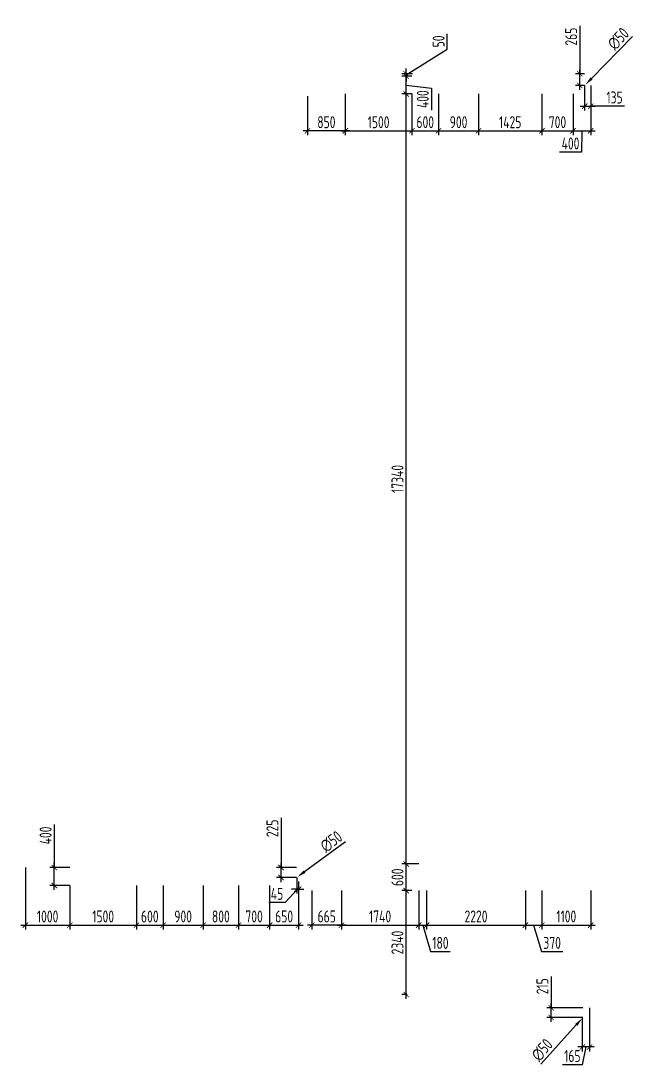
# Model space of a CAD drawing. Header units: millimetres. Extents: x -346952 to 536090, y 55086 to 131231.
# Drawn here: x 195011 to 208857, y 60101 to 83676 of the extents above; entities that cross this region are included whole.
import ezdxf

# ---------------------------------------------------------------- set-up
doc = ezdxf.new("R2010")
doc.units = ezdxf.units.MM
doc.layers.add('РАЗМЕРЫ КРОВЛИ ОВ', color=204, linetype='Continuous')
doc.layers.get('0').off()
doc.styles.add('ISOCPEUR', font='isocpeur.ttf', dxfattribs={"width": 0.7})
doc.dimstyles.new('R_100', dxfattribs={"dimtxt": 270, "dimasz": 120, "dimexe": 100, "dimexo": 0, "dimgap": 60, "dimtad": 1, "dimdec": 0, "dimrnd": 5, "dimzin": 0, "dimdsep": 46, "dimtxsty": 'ISOCPEUR', "dimblk": 'ARCHTICK', "dimcen": 0, "dimdle": 100, "dimclrd": 256, "dimclre": 256, "dimclrt": 256, "dimadec": 0, "dimazin": 0, "dimtfac": 2, "dimtdec": 0, "dimtofl": 0, "dimtmove": 1, "dimatfit": 3, "dimfxl": 1, "dimtvp": 3, "dimtolj": 1, "dimtzin": 0, "dimarcsym": 0})

# ---------------------------------------------------------------- blocks, each defined once
blk = doc.blocks.new('_ArchTick')
at = {"color": 0, "linetype": 'ByBlock', "const_width": 0.15}
blk.add_lwpolyline([(-0.5, -0.5), (0.5, 0.5)], dxfattribs=at)
blk = doc.blocks.new('*D2753')
at = {"layer": 'РАЗМЕРЫ КРОВЛИ ОВ', "lineweight": -2, "transparency": 16777216}
for p, q in [((195111, 64616), (195111, 63219)), ((196111, 64215), (196111, 63219)), ((195011, 63319), (196211, 63319))]:
    blk.add_line(p, q, dxfattribs=at)
at = {"layer": 'РАЗМЕРЫ КРОВЛИ ОВ', "lineweight": -2, "transparency": 16777216, "xscale": 120, "yscale": 120, "zscale": 120, "rotation": 180}
blk.add_blockref('_ArchTick', (195111, 63319), dxfattribs=at)
at = {"layer": 'РАЗМЕРЫ КРОВЛИ ОВ', "lineweight": -2, "transparency": 16777216, "xscale": 120, "yscale": 120, "zscale": 120}
blk.add_blockref('_ArchTick', (196111, 63319), dxfattribs=at)
at = {"layer": 'РАЗМЕРЫ КРОВЛИ ОВ', "transparency": 16777216, "insert": (195611, 63514), "char_height": 270, "attachment_point": 5, "style": 'ISOCPEUR'}
blk.add_mtext('\\A1;1000', dxfattribs=at)
blk = doc.blocks.new('*D2754')
at = {"layer": 'РАЗМЕРЫ КРОВЛИ ОВ', "lineweight": -2, "transparency": 16777216}
for p, q in [((196111, 64215), (196111, 63219)), ((197611, 64215), (197611, 63219)), ((196011, 63319), (197711, 63319))]:
    blk.add_line(p, q, dxfattribs=at)
at = {"layer": 'РАЗМЕРЫ КРОВЛИ ОВ', "lineweight": -2, "transparency": 16777216, "xscale": 120, "yscale": 120, "zscale": 120, "rotation": 180}
blk.add_blockref('_ArchTick', (196111, 63319), dxfattribs=at)
at = {"layer": 'РАЗМЕРЫ КРОВЛИ ОВ', "lineweight": -2, "transparency": 16777216, "xscale": 120, "yscale": 120, "zscale": 120}
blk.add_blockref('_ArchTick', (197611, 63319), dxfattribs=at)
at = {"layer": 'РАЗМЕРЫ КРОВЛИ ОВ', "transparency": 16777216, "insert": (196861, 63514), "char_height": 270, "attachment_point": 5, "style": 'ISOCPEUR'}
blk.add_mtext('\\A1;1500', dxfattribs=at)
blk = doc.blocks.new('*D2755')
at = {"layer": 'РАЗМЕРЫ КРОВЛИ ОВ', "lineweight": -2, "transparency": 16777216}
for p, q in [((197611, 64215), (197611, 63219)), ((198211, 64215), (198211, 63219)), ((197511, 63319), (198311, 63319))]:
    blk.add_line(p, q, dxfattribs=at)
at = {"layer": 'РАЗМЕРЫ КРОВЛИ ОВ', "lineweight": -2, "transparency": 16777216, "xscale": 120, "yscale": 120, "zscale": 120, "rotation": 180}
blk.add_blockref('_ArchTick', (197611, 63319), dxfattribs=at)
at = {"layer": 'РАЗМЕРЫ КРОВЛИ ОВ', "lineweight": -2, "transparency": 16777216, "xscale": 120, "yscale": 120, "zscale": 120}
blk.add_blockref('_ArchTick', (198211, 63319), dxfattribs=at)
at = {"layer": 'РАЗМЕРЫ КРОВЛИ ОВ', "transparency": 16777216, "insert": (197911, 63514), "char_height": 270, "attachment_point": 5, "style": 'ISOCPEUR'}
blk.add_mtext('\\A1;600', dxfattribs=at)
blk = doc.blocks.new('*D2756')
at = {"layer": 'РАЗМЕРЫ КРОВЛИ ОВ', "lineweight": -2, "transparency": 16777216}
for p, q in [((198211, 64215), (198211, 63219)), ((199111, 64215), (199111, 63219)), ((198111, 63319), (199211, 63319))]:
    blk.add_line(p, q, dxfattribs=at)
at = {"layer": 'РАЗМЕРЫ КРОВЛИ ОВ', "lineweight": -2, "transparency": 16777216, "xscale": 120, "yscale": 120, "zscale": 120, "rotation": 180}
blk.add_blockref('_ArchTick', (198211, 63319), dxfattribs=at)
at = {"layer": 'РАЗМЕРЫ КРОВЛИ ОВ', "lineweight": -2, "transparency": 16777216, "xscale": 120, "yscale": 120, "zscale": 120}
blk.add_blockref('_ArchTick', (199111, 63319), dxfattribs=at)
at = {"layer": 'РАЗМЕРЫ КРОВЛИ ОВ', "transparency": 16777216, "insert": (198661, 63514), "char_height": 270, "attachment_point": 5, "style": 'ISOCPEUR'}
blk.add_mtext('\\A1;900', dxfattribs=at)
blk = doc.blocks.new('*D2757')
at = {"layer": 'РАЗМЕРЫ КРОВЛИ ОВ', "lineweight": -2, "transparency": 16777216}
for p, q in [((199111, 64215), (199111, 63219)), ((199909, 64213), (199909, 63219)), ((199011, 63319), (200009, 63319))]:
    blk.add_line(p, q, dxfattribs=at)
at = {"layer": 'РАЗМЕРЫ КРОВЛИ ОВ', "lineweight": -2, "transparency": 16777216, "xscale": 120, "yscale": 120, "zscale": 120, "rotation": 180}
blk.add_blockref('_ArchTick', (199111, 63319), dxfattribs=at)
at = {"layer": 'РАЗМЕРЫ КРОВЛИ ОВ', "lineweight": -2, "transparency": 16777216, "xscale": 120, "yscale": 120, "zscale": 120}
blk.add_blockref('_ArchTick', (199909, 63319), dxfattribs=at)
at = {"layer": 'РАЗМЕРЫ КРОВЛИ ОВ', "transparency": 16777216, "insert": (199510, 63514), "char_height": 270, "attachment_point": 5, "style": 'ISOCPEUR'}
blk.add_mtext('\\A1;800', dxfattribs=at)
blk = doc.blocks.new('*D2758')
at = {"layer": 'РАЗМЕРЫ КРОВЛИ ОВ', "lineweight": -2, "transparency": 16777216}
for p, q in [((199909, 64213), (199909, 63219)), ((200609, 64215), (200609, 63219)), ((199809, 63319), (200709, 63319))]:
    blk.add_line(p, q, dxfattribs=at)
at = {"layer": 'РАЗМЕРЫ КРОВЛИ ОВ', "lineweight": -2, "transparency": 16777216, "xscale": 120, "yscale": 120, "zscale": 120, "rotation": 180}
blk.add_blockref('_ArchTick', (199909, 63319), dxfattribs=at)
at = {"layer": 'РАЗМЕРЫ КРОВЛИ ОВ', "lineweight": -2, "transparency": 16777216, "xscale": 120, "yscale": 120, "zscale": 120}
blk.add_blockref('_ArchTick', (200609, 63319), dxfattribs=at)
at = {"layer": 'РАЗМЕРЫ КРОВЛИ ОВ', "transparency": 16777216, "insert": (200259, 63514), "char_height": 270, "attachment_point": 5, "style": 'ISOCPEUR'}
blk.add_mtext('\\A1;700', dxfattribs=at)
blk = doc.blocks.new('*D2759')
at = {"layer": 'РАЗМЕРЫ КРОВЛИ ОВ', "lineweight": -2, "transparency": 16777216}
for p, q in [((200609, 64215), (200609, 63219)), ((201261, 64197), (201261, 63219)), ((200509, 63319), (201361, 63319))]:
    blk.add_line(p, q, dxfattribs=at)
at = {"layer": 'РАЗМЕРЫ КРОВЛИ ОВ', "lineweight": -2, "transparency": 16777216, "xscale": 120, "yscale": 120, "zscale": 120, "rotation": 180}
blk.add_blockref('_ArchTick', (200609, 63319), dxfattribs=at)
at = {"layer": 'РАЗМЕРЫ КРОВЛИ ОВ', "lineweight": -2, "transparency": 16777216, "xscale": 120, "yscale": 120, "zscale": 120}
blk.add_blockref('_ArchTick', (201261, 63319), dxfattribs=at)
at = {"layer": 'РАЗМЕРЫ КРОВЛИ ОВ', "transparency": 16777216, "insert": (200935, 63514), "char_height": 270, "attachment_point": 5, "style": 'ISOCPEUR'}
blk.add_mtext('\\A1;650', dxfattribs=at)
blk = doc.blocks.new('*D2760')
at = {"layer": 'РАЗМЕРЫ КРОВЛИ ОВ', "lineweight": -2, "transparency": 16777216}
for p, q in [((195761, 65587), (195761, 64615)), ((196111, 64615), (195661, 64615)), ((195761, 64113), (195761, 64715)), ((196111, 64213), (195661, 64213))]:
    blk.add_line(p, q, dxfattribs=at)
at = {"layer": 'РАЗМЕРЫ КРОВЛИ ОВ', "lineweight": -2, "transparency": 16777216, "xscale": 120, "yscale": 120, "zscale": 120}
for p, rotation in [((195761, 64615), 90), ((195761, 64213), 270)]:
    blk.add_blockref('_ArchTick', p, dxfattribs=dict(at, rotation=rotation))
at = {"layer": 'РАЗМЕРЫ КРОВЛИ ОВ', "transparency": 16777216, "insert": (195566, 65338), "char_height": 270, "attachment_point": 5, "rotation": 90, "style": 'ISOCPEUR'}
blk.add_mtext('\\A1;400', dxfattribs=at)
blk = doc.blocks.new('*D2761')
at = {"layer": 'РАЗМЕРЫ КРОВЛИ ОВ', "lineweight": -2, "transparency": 16777216}
for p, q in [((200866, 65738), (200866, 64616)), ((201214, 64616), (200766, 64616)), ((200866, 64290), (200866, 64716)), ((201214, 64390), (200766, 64390))]:
    blk.add_line(p, q, dxfattribs=at)
at = {"layer": 'РАЗМЕРЫ КРОВЛИ ОВ', "lineweight": -2, "transparency": 16777216, "xscale": 120, "yscale": 120, "zscale": 120}
for p, rotation in [((200866, 64616), 90), ((200866, 64390), 270)]:
    blk.add_blockref('_ArchTick', p, dxfattribs=dict(at, rotation=rotation))
at = {"layer": 'РАЗМЕРЫ КРОВЛИ ОВ', "transparency": 16777216, "insert": (200671, 65498), "char_height": 270, "attachment_point": 5, "rotation": 90, "style": 'ISOCPEUR'}
blk.add_mtext('\\A1;225', dxfattribs=at)
blk = doc.blocks.new('*D2851')
at = {"layer": 'РАЗМЕРЫ КРОВЛИ ОВ', "lineweight": -2, "transparency": 16777216}
for p, q in [((201218, 64391), (201218, 64028)), ((201239, 64128), (200957, 63827)), ((201218, 64128), (201098, 64128)), ((201218, 64128), (201261, 64128)), ((201261, 64303), (201261, 64028)), ((201261, 64128), (201381, 64128)), ((200957, 63827), (200591, 63827))]:
    blk.add_line(p, q, dxfattribs=at)
at = {"layer": 'РАЗМЕРЫ КРОВЛИ ОВ', "lineweight": -2, "transparency": 16777216, "xscale": 120, "yscale": 120, "zscale": 120}
blk.add_blockref('_ArchTick', (201218, 64128), dxfattribs=at)
at = {"layer": 'РАЗМЕРЫ КРОВЛИ ОВ', "lineweight": -2, "transparency": 16777216, "xscale": 120, "yscale": 120, "zscale": 120, "rotation": 180}
blk.add_blockref('_ArchTick', (201261, 64128), dxfattribs=at)
at = {"layer": 'РАЗМЕРЫ КРОВЛИ ОВ', "transparency": 16777216, "insert": (200774, 64022), "char_height": 270, "attachment_point": 5, "style": 'ISOCPEUR'}
blk.add_mtext('\\A1;45', dxfattribs=at)
blk = doc.blocks.new('*D2852')
at = {"layer": 'РАЗМЕРЫ КРОВЛИ ОВ', "lineweight": -2, "transparency": 16777216}
for p, q in [((201561, 64096), (201561, 63219)), ((202225, 64096), (202225, 63219)), ((202325, 63319), (201461, 63319))]:
    blk.add_line(p, q, dxfattribs=at)
at = {"layer": 'РАЗМЕРЫ КРОВЛИ ОВ', "lineweight": -2, "transparency": 16777216, "xscale": 120, "yscale": 120, "zscale": 120, "rotation": 180}
blk.add_blockref('_ArchTick', (201561, 63319), dxfattribs=at)
at = {"layer": 'РАЗМЕРЫ КРОВЛИ ОВ', "lineweight": -2, "transparency": 16777216, "xscale": 120, "yscale": 120, "zscale": 120}
blk.add_blockref('_ArchTick', (202225, 63319), dxfattribs=at)
at = {"layer": 'РАЗМЕРЫ КРОВЛИ ОВ', "transparency": 16777216, "insert": (201893, 63514), "char_height": 270, "attachment_point": 5, "style": 'ISOCPEUR'}
blk.add_mtext('\\A1;665', dxfattribs=at)
blk = doc.blocks.new('*D2853')
at = {"layer": 'РАЗМЕРЫ КРОВЛИ ОВ', "lineweight": -2, "transparency": 16777216}
for p, q in [((202225, 64096), (202225, 63219)), ((203965, 64096), (203965, 63219)), ((202125, 63319), (204065, 63319))]:
    blk.add_line(p, q, dxfattribs=at)
at = {"layer": 'РАЗМЕРЫ КРОВЛИ ОВ', "lineweight": -2, "transparency": 16777216, "xscale": 120, "yscale": 120, "zscale": 120, "rotation": 180}
blk.add_blockref('_ArchTick', (202225, 63319), dxfattribs=at)
at = {"layer": 'РАЗМЕРЫ КРОВЛИ ОВ', "lineweight": -2, "transparency": 16777216, "xscale": 120, "yscale": 120, "zscale": 120}
blk.add_blockref('_ArchTick', (203965, 63319), dxfattribs=at)
at = {"layer": 'РАЗМЕРЫ КРОВЛИ ОВ', "transparency": 16777216, "insert": (203095, 63514), "char_height": 270, "attachment_point": 5, "style": 'ISOCPEUR'}
blk.add_mtext('\\A1;1740', dxfattribs=at)
blk = doc.blocks.new('*D2854')
at = {"layer": 'РАЗМЕРЫ КРОВЛИ ОВ', "lineweight": -2, "transparency": 16777216}
for p, q in [((203965, 64096), (203965, 63219)), ((204143, 64096), (204143, 63219)), ((203865, 63319), (204243, 63319)), ((204054, 63319), (204232, 62724)), ((204232, 62724), (204674, 62724))]:
    blk.add_line(p, q, dxfattribs=at)
at = {"layer": 'РАЗМЕРЫ КРОВЛИ ОВ', "lineweight": -2, "transparency": 16777216, "xscale": 120, "yscale": 120, "zscale": 120, "rotation": 180}
blk.add_blockref('_ArchTick', (203965, 63319), dxfattribs=at)
at = {"layer": 'РАЗМЕРЫ КРОВЛИ ОВ', "lineweight": -2, "transparency": 16777216, "xscale": 120, "yscale": 120, "zscale": 120}
blk.add_blockref('_ArchTick', (204143, 63319), dxfattribs=at)
at = {"layer": 'РАЗМЕРЫ КРОВЛИ ОВ', "transparency": 16777216, "insert": (204453, 62919), "char_height": 270, "attachment_point": 5, "style": 'ISOCPEUR'}
blk.add_mtext('\\A1;180', dxfattribs=at)
blk = doc.blocks.new('*D2855')
at = {"layer": 'РАЗМЕРЫ КРОВЛИ ОВ', "lineweight": -2, "transparency": 16777216}
for p, q in [((204143, 64096), (204143, 63219)), ((206365, 64096), (206365, 63219)), ((204043, 63319), (206465, 63319))]:
    blk.add_line(p, q, dxfattribs=at)
at = {"layer": 'РАЗМЕРЫ КРОВЛИ ОВ', "lineweight": -2, "transparency": 16777216, "xscale": 120, "yscale": 120, "zscale": 120, "rotation": 180}
blk.add_blockref('_ArchTick', (204143, 63319), dxfattribs=at)
at = {"layer": 'РАЗМЕРЫ КРОВЛИ ОВ', "lineweight": -2, "transparency": 16777216, "xscale": 120, "yscale": 120, "zscale": 120}
blk.add_blockref('_ArchTick', (206365, 63319), dxfattribs=at)
at = {"layer": 'РАЗМЕРЫ КРОВЛИ ОВ', "transparency": 16777216, "insert": (205254, 63514), "char_height": 270, "attachment_point": 5, "style": 'ISOCPEUR'}
blk.add_mtext('\\A1;2220', dxfattribs=at)
blk = doc.blocks.new('*D2856')
at = {"layer": 'РАЗМЕРЫ КРОВЛИ ОВ', "lineweight": -2, "transparency": 16777216}
for p, q in [((206365, 64096), (206365, 63219)), ((206736, 64096), (206736, 63219)), ((206265, 63319), (206836, 63319)), ((206550, 63319), (206729, 62724)), ((206729, 62724), (207208, 62724))]:
    blk.add_line(p, q, dxfattribs=at)
at = {"layer": 'РАЗМЕРЫ КРОВЛИ ОВ', "lineweight": -2, "transparency": 16777216, "xscale": 120, "yscale": 120, "zscale": 120, "rotation": 180}
blk.add_blockref('_ArchTick', (206365, 63319), dxfattribs=at)
at = {"layer": 'РАЗМЕРЫ КРОВЛИ ОВ', "lineweight": -2, "transparency": 16777216, "xscale": 120, "yscale": 120, "zscale": 120}
blk.add_blockref('_ArchTick', (206736, 63319), dxfattribs=at)
at = {"layer": 'РАЗМЕРЫ КРОВЛИ ОВ', "transparency": 16777216, "insert": (206968, 62919), "char_height": 270, "attachment_point": 5, "style": 'ISOCPEUR'}
blk.add_mtext('\\A1;370', dxfattribs=at)
blk = doc.blocks.new('*D2857')
at = {"layer": 'РАЗМЕРЫ КРОВЛИ ОВ', "lineweight": -2, "transparency": 16777216}
for p, q in [((206736, 64096), (206736, 63219)), ((207836, 64096), (207836, 63219)), ((206636, 63319), (207936, 63319))]:
    blk.add_line(p, q, dxfattribs=at)
at = {"layer": 'РАЗМЕРЫ КРОВЛИ ОВ', "lineweight": -2, "transparency": 16777216, "xscale": 120, "yscale": 120, "zscale": 120, "rotation": 180}
blk.add_blockref('_ArchTick', (206736, 63319), dxfattribs=at)
at = {"layer": 'РАЗМЕРЫ КРОВЛИ ОВ', "lineweight": -2, "transparency": 16777216, "xscale": 120, "yscale": 120, "zscale": 120}
blk.add_blockref('_ArchTick', (207836, 63319), dxfattribs=at)
at = {"layer": 'РАЗМЕРЫ КРОВЛИ ОВ', "transparency": 16777216, "insert": (207286, 63514), "char_height": 270, "attachment_point": 5, "style": 'ISOCPEUR'}
blk.add_mtext('\\A1;1100', dxfattribs=at)
blk = doc.blocks.new('*D2858')
at = {"layer": 'РАЗМЕРЫ КРОВЛИ ОВ', "lineweight": -2, "transparency": 16777216}
for p, q in [((203681, 61656), (203681, 64196)), ((203809, 64096), (203581, 64096)), ((203705, 61756), (203581, 61756))]:
    blk.add_line(p, q, dxfattribs=at)
at = {"layer": 'РАЗМЕРЫ КРОВЛИ ОВ', "lineweight": -2, "transparency": 16777216, "xscale": 120, "yscale": 120, "zscale": 120}
for p, rotation in [((203681, 64096), 90), ((203681, 61756), 270)]:
    blk.add_blockref('_ArchTick', p, dxfattribs=dict(at, rotation=rotation))
at = {"layer": 'РАЗМЕРЫ КРОВЛИ ОВ', "transparency": 16777216, "insert": (203486, 62926), "char_height": 270, "attachment_point": 5, "rotation": 90, "style": 'ISOCPEUR'}
blk.add_mtext('\\A1;2340', dxfattribs=at)
blk = doc.blocks.new('*D2859')
at = {"layer": 'РАЗМЕРЫ КРОВЛИ ОВ', "lineweight": -2, "transparency": 16777216}
for p, q in [((203965, 64696), (203581, 64696)), ((203681, 63996), (203681, 64796)), ((203809, 64096), (203581, 64096))]:
    blk.add_line(p, q, dxfattribs=at)
at = {"layer": 'РАЗМЕРЫ КРОВЛИ ОВ', "lineweight": -2, "transparency": 16777216, "xscale": 120, "yscale": 120, "zscale": 120}
for p, rotation in [((203681, 64696), 90), ((203681, 64096), 270)]:
    blk.add_blockref('_ArchTick', p, dxfattribs=dict(at, rotation=rotation))
at = {"layer": 'РАЗМЕРЫ КРОВЛИ ОВ', "transparency": 16777216, "insert": (203486, 64396), "char_height": 270, "attachment_point": 5, "rotation": 90, "style": 'ISOCPEUR'}
blk.add_mtext('\\A1;600', dxfattribs=at)
blk = doc.blocks.new('*D2762')
at = {"layer": 'РАЗМЕРЫ КРОВЛИ ОВ', "lineweight": -2, "transparency": 16777216}
for p, q in [((203681, 64596), (203681, 82133)), ((203811, 82033), (203581, 82033)), ((203965, 64696), (203581, 64696))]:
    blk.add_line(p, q, dxfattribs=at)
at = {"layer": 'РАЗМЕРЫ КРОВЛИ ОВ', "lineweight": -2, "transparency": 16777216, "xscale": 120, "yscale": 120, "zscale": 120}
for p, rotation in [((203681, 82033), 90), ((203681, 64696), 270)]:
    blk.add_blockref('_ArchTick', p, dxfattribs=dict(at, rotation=rotation))
at = {"layer": 'РАЗМЕРЫ КРОВЛИ ОВ', "transparency": 16777216, "insert": (203486, 73365), "char_height": 270, "attachment_point": 5, "rotation": 90, "style": 'ISOCPEUR'}
blk.add_mtext('\\A1;17340', dxfattribs=at)
blk = doc.blocks.new('*D2763')
at = {"layer": 'РАЗМЕРЫ КРОВЛИ ОВ', "lineweight": -2, "transparency": 16777216}
for p, q in [((203681, 81933), (203681, 82533)), ((203811, 82433), (203581, 82433)), ((203681, 82233), (204252, 82164)), ((204252, 82164), (204252, 81666)), ((203811, 82033), (203581, 82033))]:
    blk.add_line(p, q, dxfattribs=at)
at = {"layer": 'РАЗМЕРЫ КРОВЛИ ОВ', "lineweight": -2, "transparency": 16777216, "xscale": 120, "yscale": 120, "zscale": 120}
for p, rotation in [((203681, 82433), 90), ((203681, 82033), 270)]:
    blk.add_blockref('_ArchTick', p, dxfattribs=dict(at, rotation=rotation))
at = {"layer": 'РАЗМЕРЫ КРОВЛИ ОВ', "transparency": 16777216, "insert": (204057, 81915), "char_height": 270, "attachment_point": 5, "rotation": 90, "style": 'ISOCPEUR'}
blk.add_mtext('\\A1;400', dxfattribs=at)
blk = doc.blocks.new('*D2764')
at = {"layer": 'РАЗМЕРЫ КРОВЛИ ОВ', "lineweight": -2, "transparency": 16777216}
for p, q in [((204607, 83043), (204607, 83389)), ((203681, 82460), (204607, 83043)), ((203681, 82486), (203681, 82606)), ((203824, 82486), (203581, 82486)), ((203811, 82433), (203581, 82433)), ((203681, 82433), (203681, 82486)), ((203681, 82433), (203681, 82313))]:
    blk.add_line(p, q, dxfattribs=at)
at = {"layer": 'РАЗМЕРЫ КРОВЛИ ОВ', "lineweight": -2, "transparency": 16777216, "xscale": 120, "yscale": 120, "zscale": 120}
for p, rotation in [((203681, 82486), 270), ((203681, 82433), 90)]:
    blk.add_blockref('_ArchTick', p, dxfattribs=dict(at, rotation=rotation))
at = {"layer": 'РАЗМЕРЫ КРОВЛИ ОВ', "transparency": 16777216, "insert": (204412, 83216), "char_height": 270, "attachment_point": 5, "rotation": 90, "style": 'ISOCPEUR'}
blk.add_mtext('\\A1;50', dxfattribs=at)
blk = doc.blocks.new('*D2769')
at = {"layer": 'РАЗМЕРЫ КРОВЛИ ОВ', "lineweight": -2, "transparency": 16777216}
for p, q in [((201461, 81984), (201461, 81102)), ((202311, 82033), (202311, 81102)), ((202411, 81202), (201361, 81202))]:
    blk.add_line(p, q, dxfattribs=at)
at = {"layer": 'РАЗМЕРЫ КРОВЛИ ОВ', "lineweight": -2, "transparency": 16777216, "xscale": 120, "yscale": 120, "zscale": 120, "rotation": 180}
blk.add_blockref('_ArchTick', (201461, 81202), dxfattribs=at)
at = {"layer": 'РАЗМЕРЫ КРОВЛИ ОВ', "lineweight": -2, "transparency": 16777216, "xscale": 120, "yscale": 120, "zscale": 120}
blk.add_blockref('_ArchTick', (202311, 81202), dxfattribs=at)
at = {"layer": 'РАЗМЕРЫ КРОВЛИ ОВ', "transparency": 16777216, "insert": (201886, 81397), "char_height": 270, "attachment_point": 5, "style": 'ISOCPEUR'}
blk.add_mtext('\\A1;850', dxfattribs=at)
blk = doc.blocks.new('*D2770')
at = {"layer": 'РАЗМЕРЫ КРОВЛИ ОВ', "lineweight": -2, "transparency": 16777216}
for p, q in [((202311, 82033), (202311, 81102)), ((203811, 82033), (203811, 81102)), ((202211, 81202), (203911, 81202))]:
    blk.add_line(p, q, dxfattribs=at)
at = {"layer": 'РАЗМЕРЫ КРОВЛИ ОВ', "lineweight": -2, "transparency": 16777216, "xscale": 120, "yscale": 120, "zscale": 120, "rotation": 180}
blk.add_blockref('_ArchTick', (202311, 81202), dxfattribs=at)
at = {"layer": 'РАЗМЕРЫ КРОВЛИ ОВ', "lineweight": -2, "transparency": 16777216, "xscale": 120, "yscale": 120, "zscale": 120}
blk.add_blockref('_ArchTick', (203811, 81202), dxfattribs=at)
at = {"layer": 'РАЗМЕРЫ КРОВЛИ ОВ', "transparency": 16777216, "insert": (203061, 81397), "char_height": 270, "attachment_point": 5, "style": 'ISOCPEUR'}
blk.add_mtext('\\A1;1500', dxfattribs=at)
blk = doc.blocks.new('*D2771')
at = {"layer": 'РАЗМЕРЫ КРОВЛИ ОВ', "lineweight": -2, "transparency": 16777216}
for p, q in [((203811, 82033), (203811, 81102)), ((204411, 82033), (204411, 81102)), ((203711, 81202), (204511, 81202))]:
    blk.add_line(p, q, dxfattribs=at)
at = {"layer": 'РАЗМЕРЫ КРОВЛИ ОВ', "lineweight": -2, "transparency": 16777216, "xscale": 120, "yscale": 120, "zscale": 120, "rotation": 180}
blk.add_blockref('_ArchTick', (203811, 81202), dxfattribs=at)
at = {"layer": 'РАЗМЕРЫ КРОВЛИ ОВ', "lineweight": -2, "transparency": 16777216, "xscale": 120, "yscale": 120, "zscale": 120}
blk.add_blockref('_ArchTick', (204411, 81202), dxfattribs=at)
at = {"layer": 'РАЗМЕРЫ КРОВЛИ ОВ', "transparency": 16777216, "insert": (204111, 81397), "char_height": 270, "attachment_point": 5, "style": 'ISOCPEUR'}
blk.add_mtext('\\A1;600', dxfattribs=at)
blk = doc.blocks.new('*D2772')
at = {"layer": 'РАЗМЕРЫ КРОВЛИ ОВ', "lineweight": -2, "transparency": 16777216}
for p, q in [((204411, 82033), (204411, 81102)), ((205311, 82033), (205311, 81102)), ((204311, 81202), (205411, 81202))]:
    blk.add_line(p, q, dxfattribs=at)
at = {"layer": 'РАЗМЕРЫ КРОВЛИ ОВ', "lineweight": -2, "transparency": 16777216, "xscale": 120, "yscale": 120, "zscale": 120, "rotation": 180}
blk.add_blockref('_ArchTick', (204411, 81202), dxfattribs=at)
at = {"layer": 'РАЗМЕРЫ КРОВЛИ ОВ', "lineweight": -2, "transparency": 16777216, "xscale": 120, "yscale": 120, "zscale": 120}
blk.add_blockref('_ArchTick', (205311, 81202), dxfattribs=at)
at = {"layer": 'РАЗМЕРЫ КРОВЛИ ОВ', "transparency": 16777216, "insert": (204861, 81397), "char_height": 270, "attachment_point": 5, "style": 'ISOCPEUR'}
blk.add_mtext('\\A1;900', dxfattribs=at)
blk = doc.blocks.new('*D2773')
at = {"layer": 'РАЗМЕРЫ КРОВЛИ ОВ', "lineweight": -2, "transparency": 16777216}
for p, q in [((205311, 82033), (205311, 81102)), ((206738, 82033), (206738, 81102)), ((205211, 81202), (206838, 81202))]:
    blk.add_line(p, q, dxfattribs=at)
at = {"layer": 'РАЗМЕРЫ КРОВЛИ ОВ', "lineweight": -2, "transparency": 16777216, "xscale": 120, "yscale": 120, "zscale": 120, "rotation": 180}
blk.add_blockref('_ArchTick', (205311, 81202), dxfattribs=at)
at = {"layer": 'РАЗМЕРЫ КРОВЛИ ОВ', "lineweight": -2, "transparency": 16777216, "xscale": 120, "yscale": 120, "zscale": 120}
blk.add_blockref('_ArchTick', (206738, 81202), dxfattribs=at)
at = {"layer": 'РАЗМЕРЫ КРОВЛИ ОВ', "transparency": 16777216, "insert": (206024, 81397), "char_height": 270, "attachment_point": 5, "style": 'ISOCPEUR'}
blk.add_mtext('\\A1;1425', dxfattribs=at)
blk = doc.blocks.new('*D2779')
at = {"layer": 'РАЗМЕРЫ КРОВЛИ ОВ', "lineweight": -2, "transparency": 16777216}
for p, q in [((206738, 82033), (206738, 81102)), ((207438, 82033), (207438, 81102)), ((206638, 81202), (207538, 81202))]:
    blk.add_line(p, q, dxfattribs=at)
at = {"layer": 'РАЗМЕРЫ КРОВЛИ ОВ', "lineweight": -2, "transparency": 16777216, "xscale": 120, "yscale": 120, "zscale": 120, "rotation": 180}
blk.add_blockref('_ArchTick', (206738, 81202), dxfattribs=at)
at = {"layer": 'РАЗМЕРЫ КРОВЛИ ОВ', "lineweight": -2, "transparency": 16777216, "xscale": 120, "yscale": 120, "zscale": 120}
blk.add_blockref('_ArchTick', (207438, 81202), dxfattribs=at)
at = {"layer": 'РАЗМЕРЫ КРОВЛИ ОВ', "transparency": 16777216, "insert": (207088, 81397), "char_height": 270, "attachment_point": 5, "style": 'ISOCPEUR'}
blk.add_mtext('\\A1;700', dxfattribs=at)
blk = doc.blocks.new('*D2780')
at = {"layer": 'РАЗМЕРЫ КРОВЛИ ОВ', "lineweight": -2, "transparency": 16777216}
for p, q in [((207438, 82033), (207438, 81102)), ((207836, 81903), (207836, 81102)), ((207338, 81202), (207936, 81202)), ((207637, 81202), (207630, 80723)), ((207630, 80723), (207132, 80723))]:
    blk.add_line(p, q, dxfattribs=at)
at = {"layer": 'РАЗМЕРЫ КРОВЛИ ОВ', "lineweight": -2, "transparency": 16777216, "xscale": 120, "yscale": 120, "zscale": 120, "rotation": 180}
blk.add_blockref('_ArchTick', (207438, 81202), dxfattribs=at)
at = {"layer": 'РАЗМЕРЫ КРОВЛИ ОВ', "lineweight": -2, "transparency": 16777216, "xscale": 120, "yscale": 120, "zscale": 120}
blk.add_blockref('_ArchTick', (207836, 81202), dxfattribs=at)
at = {"layer": 'РАЗМЕРЫ КРОВЛИ ОВ', "transparency": 16777216, "insert": (207381, 80918), "char_height": 270, "attachment_point": 5, "style": 'ISOCPEUR'}
blk.add_mtext('\\A1;400', dxfattribs=at)
blk = doc.blocks.new('*D2823')
at = {"layer": 'РАЗМЕРЫ КРОВЛИ ОВ', "lineweight": -2, "transparency": 16777216}
for p, q in [((207811, 61456), (207811, 60476)), ((207647, 61240), (207647, 60476)), ((207911, 60576), (207547, 60576)), ((207729, 60576), (207644, 60176)), ((207644, 60176), (207202, 60176))]:
    blk.add_line(p, q, dxfattribs=at)
at = {"layer": 'РАЗМЕРЫ КРОВЛИ ОВ', "lineweight": -2, "transparency": 16777216, "xscale": 120, "yscale": 120, "zscale": 120, "rotation": 180}
blk.add_blockref('_ArchTick', (207647, 60576), dxfattribs=at)
at = {"layer": 'РАЗМЕРЫ КРОВЛИ ОВ', "lineweight": -2, "transparency": 16777216, "xscale": 120, "yscale": 120, "zscale": 120}
blk.add_blockref('_ArchTick', (207811, 60576), dxfattribs=at)
at = {"layer": 'РАЗМЕРЫ КРОВЛИ ОВ', "transparency": 16777216, "insert": (207423, 60371), "char_height": 270, "attachment_point": 5, "style": 'ISOCPEUR'}
blk.add_mtext('\\A1;165', dxfattribs=at)
blk = doc.blocks.new('*D2824')
at = {"layer": 'РАЗМЕРЫ КРОВЛИ ОВ', "lineweight": -2, "transparency": 16777216}
for p, q in [((206945, 62163), (206945, 61456)), ((206945, 61140), (206945, 61556)), ((207662, 61456), (206845, 61456)), ((207662, 61240), (206845, 61240))]:
    blk.add_line(p, q, dxfattribs=at)
at = {"layer": 'РАЗМЕРЫ КРОВЛИ ОВ', "lineweight": -2, "transparency": 16777216, "xscale": 120, "yscale": 120, "zscale": 120}
for p, rotation in [((206945, 61456), 90), ((206945, 61240), 270)]:
    blk.add_blockref('_ArchTick', p, dxfattribs=dict(at, rotation=rotation))
at = {"layer": 'РАЗМЕРЫ КРОВЛИ ОВ', "transparency": 16777216, "insert": (206750, 61942), "char_height": 270, "attachment_point": 5, "rotation": 90, "style": 'ISOCPEUR'}
blk.add_mtext('\\A1;215', dxfattribs=at)
blk = doc.blocks.new('*D2971')
at = {"layer": 'РАЗМЕРЫ КРОВЛИ ОВ', "lineweight": -2, "transparency": 16777216}
blk.add_line((202320, 65194), (201396, 64522), dxfattribs=at)
at = {"layer": 'РАЗМЕРЫ КРОВЛИ ОВ', "transparency": 16777216}
blk.add_solid([(201376, 64549), (201415, 64495), (201234, 64404)], dxfattribs=at)
at = {"layer": 'РАЗМЕРЫ КРОВЛИ ОВ', "transparency": 16777216, "insert": (201996, 65200), "char_height": 270, "attachment_point": 5, "rotation": 36.0131, "style": 'ISOCPEUR'}
blk.add_mtext('\\A1;∅50', dxfattribs=at)
blk = doc.blocks.new('*D2970')
at = {"layer": 'РАЗМЕРЫ КРОВЛИ ОВ', "lineweight": -2, "transparency": 16777216}
blk.add_line((206715, 60186), (207512, 61073), dxfattribs=at)
at = {"layer": 'РАЗМЕРЫ КРОВЛИ ОВ', "transparency": 16777216}
blk.add_solid([(207487, 61095), (207537, 61051), (207646, 61222)], dxfattribs=at)
at = {"layer": 'РАЗМЕРЫ КРОВЛИ ОВ', "transparency": 16777216, "insert": (206743, 60509), "char_height": 270, "attachment_point": 5, "rotation": 48.0625, "style": 'ISOCPEUR'}
blk.add_mtext('\\A1;∅50', dxfattribs=at)
blk = doc.blocks.new('*D2997')
at = {"layer": 'РАЗМЕРЫ КРОВЛИ ОВ', "lineweight": -2, "transparency": 16777216}
for p, q in [((207699, 82223), (207699, 81657)), ((207836, 82223), (207836, 81657)), ((207599, 81757), (207936, 81757)), ((208593, 81757), (207836, 81757))]:
    blk.add_line(p, q, dxfattribs=at)
at = {"layer": 'РАЗМЕРЫ КРОВЛИ ОВ', "lineweight": -2, "transparency": 16777216, "xscale": 120, "yscale": 120, "zscale": 120, "rotation": 180}
blk.add_blockref('_ArchTick', (207699, 81757), dxfattribs=at)
at = {"layer": 'РАЗМЕРЫ КРОВЛИ ОВ', "lineweight": -2, "transparency": 16777216, "xscale": 120, "yscale": 120, "zscale": 120}
blk.add_blockref('_ArchTick', (207836, 81757), dxfattribs=at)
at = {"layer": 'РАЗМЕРЫ КРОВЛИ ОВ', "transparency": 16777216, "insert": (208373, 81952), "char_height": 270, "attachment_point": 5, "style": 'ISOCPEUR'}
blk.add_mtext('\\A1;135', dxfattribs=at)
blk = doc.blocks.new('*D2998')
at = {"layer": 'РАЗМЕРЫ КРОВЛИ ОВ', "lineweight": -2, "transparency": 16777216}
for p, q in [((207590, 83563), (207590, 82486)), ((207590, 82123), (207590, 82586)), ((207699, 82486), (207490, 82486)), ((207699, 82223), (207490, 82223))]:
    blk.add_line(p, q, dxfattribs=at)
at = {"layer": 'РАЗМЕРЫ КРОВЛИ ОВ', "lineweight": -2, "transparency": 16777216, "xscale": 120, "yscale": 120, "zscale": 120}
for p, rotation in [((207590, 82486), 90), ((207590, 82223), 270)]:
    blk.add_blockref('_ArchTick', p, dxfattribs=dict(at, rotation=rotation))
at = {"layer": 'РАЗМЕРЫ КРОВЛИ ОВ', "transparency": 16777216, "insert": (207395, 83323), "char_height": 270, "attachment_point": 5, "rotation": 90, "style": 'ISOCPEUR'}
blk.add_mtext('\\A1;265', dxfattribs=at)
blk = doc.blocks.new('*D3120')
at = {"layer": 'РАЗМЕРЫ КРОВЛИ ОВ', "lineweight": -2, "transparency": 16777216}
blk.add_line((208778, 83323), (207856, 82383), dxfattribs=at)
at = {"layer": 'РАЗМЕРЫ КРОВЛИ ОВ', "transparency": 16777216}
blk.add_solid([(207833, 82406), (207880, 82360), (207716, 82240)], dxfattribs=at)
at = {"layer": 'РАЗМЕРЫ КРОВЛИ ОВ', "transparency": 16777216, "insert": (208458, 83275), "char_height": 270, "attachment_point": 5, "rotation": 45.5478, "style": 'ISOCPEUR'}
blk.add_mtext('\\A1;∅50', dxfattribs=at)

msp = doc.modelspace()

# ---------------------------------------------------------------- dimensions: what is measured, and where the dimension line sits
at = {"layer": 'РАЗМЕРЫ КРОВЛИ ОВ'}
for base, p1, p2, picture, middle in [((207590.4, 82485.7), (207698.7, 82222.5), (207698.7, 82485.7), '*D2998', (207811.6, 83323.3)), ((203681, 82485.7), (203810.6, 82433.4), (203824.2, 82485.7), '*D2764', (204607, 83102.7)), ((203681, 82433.4), (203810.6, 82033.4), (203810.6, 82433.4), '*D2763', (204252.1, 82103.6)), ((200866.3, 64615.7), (201213.7, 64389.7), (201213.7, 64615.7), '*D2761', (200734.9, 65498.5)), ((195761.3, 64614.6), (196110.6, 64213.4), (196110.6, 64614.6), '*D2760', (195879.9, 65338)), ((206945.4391, 61455.6825), (207662.4344, 61240.2232), (207662.4344, 61455.6825), '*D2824', (207004.0918, 61942.3562))]:
    dim = msp.add_linear_dim(base=base, p1=p1, p2=p2, angle=90, dimstyle='R_100', override={"dimpost": '\\X'}, dxfattribs=at)
    dim.commit()
    dim.dimension.update_dxf_attribs({"geometry": picture, "text_midpoint": middle, "dimtype": 160})
for p1, p2, picture, middle in [((207681.2, 82204.7), (207716.2, 82240.4), '*D3120', (208597.2, 83138.3)), ((201193.4, 64375), (201233.9, 64404.4), '*D2971', (202110.9, 65041.8)), ((207679.1, 61258.8), (207645.7, 61221.6), '*D2970', (206888.1, 60378.3))]:
    dim = msp.add_diameter_dim_2p(p1=p1, p2=p2, dimstyle='R_100', override={"dimasz": 200, "dimpost": '\\X', "dimblk1": 'ArchTick', "dimsah": 1}, dxfattribs=at)
    dim.commit()
    dim.dimension.update_dxf_attribs({"geometry": picture, "text_midpoint": middle, "dimtype": 163})
for base, p1, p2, picture, middle in [((203681, 82033.4), (203964.5, 64695.7), (203810.6, 82033.4), '*D2762', (203486, 73364.5)), ((203681, 64695.7), (203809.2, 64095.7), (203964.5, 64695.7), '*D2859', (203486, 64395.7)), ((203681, 64095.7), (203705.4, 61755.7), (203809.2, 64095.7), '*D2858', (203486, 62925.7))]:
    dim = msp.add_linear_dim(base=base, p1=p1, p2=p2, angle=90, dimstyle='R_100', override={"dimpost": '\\X'}, dxfattribs=at)
    dim.commit()
    dim.dimension.update_dxf_attribs({"geometry": picture, "text_midpoint": middle})
for base, p1, p2, picture, middle in [((207835.6, 81756.8), (207698.7, 82222.5), (207835.6, 82222.5), '*D2997', (208372.6, 81487.4)), ((207835.6, 81201.5), (207437.8, 82033.4), (207835.6, 81903), '*D2780', (207570.2, 80722.7)), ((201260.6, 64127.9), (201217.9, 64391.1), (201260.6, 64303.3), '*D2851', (200896.7, 63827.4)), ((199909.2, 63319.1), (199110.6, 64214.6), (199909.2, 64213.4), '*D2757', (199509.9, 63319.1)), ((207646.9, 60576.1), (207810.6, 61455.7), (207646.9, 61240.5), '*D2823', (207583.5, 60176.1))]:
    dim = msp.add_linear_dim(base=base, p1=p1, p2=p2, dimstyle='R_100', override={"dimpost": '\\X'}, dxfattribs=at)
    dim.commit()
    dim.dimension.update_dxf_attribs({"geometry": picture, "text_midpoint": middle, "dimtype": 160})
for base, p1, p2, picture, middle in [((201460.6, 81201.5), (202310.6, 82033.4), (201460.6, 81983.7), '*D2769', (201885.6, 81396.5)), ((203810.6, 81201.5), (202310.6, 82033.4), (203810.6, 82033.4), '*D2770', (203060.6, 81396.5)), ((204410.6, 81201.5), (203810.6, 82033.4), (204410.6, 82033.4), '*D2771', (204110.6, 81396.5)), ((205310.6, 81201.5), (204410.6, 82033.4), (205310.6, 82033.4), '*D2772', (204860.6, 81396.5)), ((206737.8, 81201.5), (205310.6, 82033.4), (206737.8, 82033.4), '*D2773', (206024.2, 81396.5)), ((207437.8, 81201.5), (206737.8, 82033.4), (207437.8, 82033.4), '*D2779', (207087.8, 81396.5)), ((196110.9, 63319.1), (195110.6, 64615.7), (196110.9, 64214.6), '*D2753', (195610.8, 63514.1)), ((197610.6, 63319.1), (196110.9, 64214.6), (197610.6, 64214.6), '*D2754', (196860.8, 63514.1)), ((198210.6, 63319.1), (197610.6, 64214.6), (198210.6, 64214.6), '*D2755', (197910.6, 63514.1)), ((199110.6, 63319.1), (198210.6, 64214.6), (199110.6, 64214.6), '*D2756', (198660.6, 63514.1)), ((200609.2, 63319.1), (199909.2, 64213.4), (200609.2, 64214.6), '*D2758', (200259.2, 63514.1)), ((201260.6, 63319.1), (200609.2, 64214.6), (201260.6, 64197.3), '*D2759', (200934.9, 63514.1)), ((201560.6, 63319.1), (202224.6, 64095.7), (201560.6, 64095.7), '*D2852', (201892.6, 63514.1)), ((203964.5, 63319.1), (202224.6, 64095.7), (203964.5, 64095.7), '*D2853', (203094.6, 63514.1)), ((204143.4, 63319.1), (203964.5, 64095.7), (204143.4, 64095.7), '*D2854', (204292.5, 62919.1)), ((206364.5, 63319.1), (204143.4, 64095.7), (206364.5, 64095.7), '*D2855', (205254, 63514.1)), ((206735.6, 63319.1), (206364.5, 64095.7), (206735.6, 64095.7), '*D2856', (206788.6, 62919.1)), ((207835.6, 63319.1), (206735.6, 64095.7), (207835.6, 64095.7), '*D2857', (207285.6, 63514.1))]:
    dim = msp.add_linear_dim(base=base, p1=p1, p2=p2, dimstyle='R_100', override={"dimpost": '\\X'}, dxfattribs=at)
    dim.commit()
    dim.dimension.update_dxf_attribs({"geometry": picture, "text_midpoint": middle})

doc.saveas('drawing.dxf')
